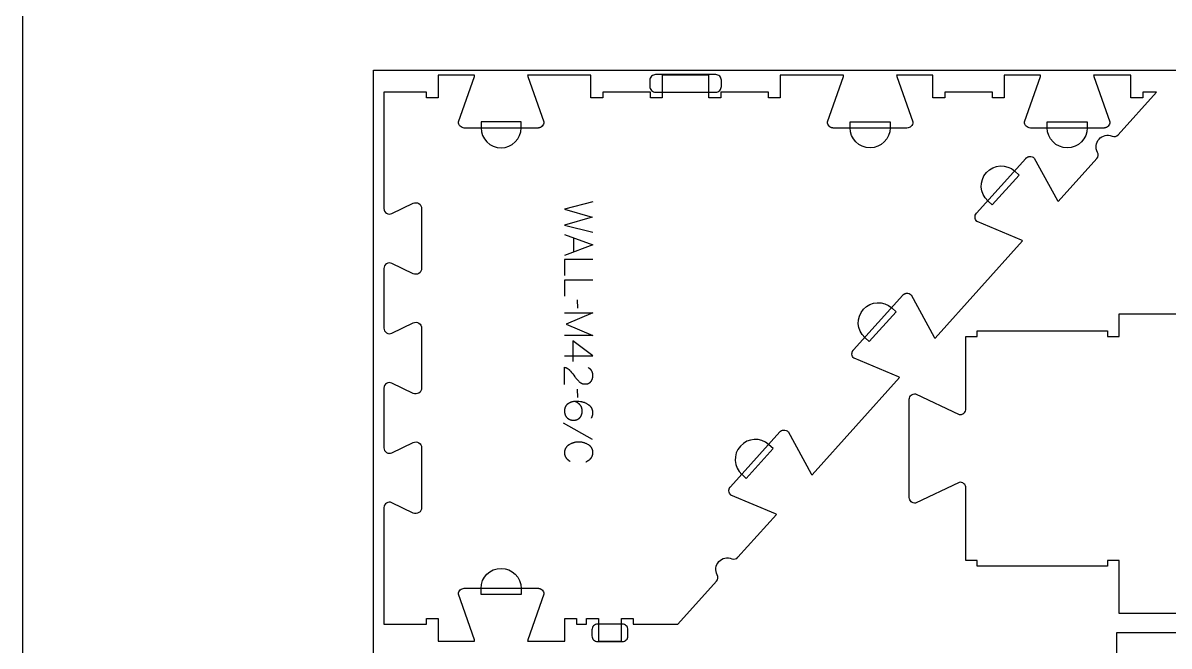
# Model space of a CAD drawing. Extents: x -4335 to -1151, y -27186 to -19593.
# Drawn here: x -4335 to -3120, y -23547 to -22887 of the extents above; entities that cross this region are included whole.
import ezdxf

# ---------------------------------------------------------------- set-up
doc = ezdxf.new("R2010")
doc.units = 0
for name, color, linetype in [('0_SHEET_SPRUCEPLY_2440X122', 1, 'CONTINUOUS'), ('1_ANYTOOL_1MMDEEP_LABELS_S', 2, 'CONTINUOUS'), ('4_ANYTOOL_CUTTHROUGH_OUTSI', 5, 'CONTINUOUS'), ('5_ANYTOOL_HALF_MILL_9MM_IN', 3, 'CONTINUOUS'), ('DONOTCUT', 18, 'CONTINUOUS')]:
    doc.layers.add(name, color=color, linetype=linetype)

msp = doc.modelspace()

# ---------------------------------------------------------------- linework, layer by layer
at = {"layer": '0_SHEET_SPRUCEPLY_2440X122'}
msp.add_lwpolyline([(-1522.9, -22936.7), (-1522.9, -24156.7), (-3962.9, -24156.7), (-3962.9, -22936.7)], close=True, dxfattribs=at)
at = {"layer": '1_ANYTOOL_1MMDEEP_LABELS_S'}
for points in [[(-3730.5, -23076.2), (-3760.5, -23083.9), (-3731.4, -23092.4), (-3760.5, -23100.8), (-3730.5, -23108.3)], [(-3760.5, -23110.9), (-3730.5, -23121.8), (-3760.5, -23132.9)], [(-3751, -23114.4), (-3751, -23129.3)], [(-3730.5, -23137.1), (-3760.5, -23137.1), (-3760.5, -23154.2)], [(-3730.5, -23159), (-3760.5, -23159), (-3760.5, -23176.1)], [(-3746.6, -23188.7), (-3746.7, -23179.9)], [(-3760.5, -23193.8), (-3730.5, -23193.8), (-3758.9, -23205.8), (-3730.6, -23217.8), (-3760.5, -23217.8)], [(-3760.5, -23239.4), (-3730.5, -23239.4), (-3751.9, -23223.4)], [(-3751.9, -23223.4), (-3751.9, -23245.2)], [(-3760.5, -23269.6), (-3760.4, -23251.3), (-3760, -23251.5), (-3759.8, -23251.5), (-3759.5, -23251.6), (-3759.3, -23251.7), (-3759.1, -23251.8), (-3758.9, -23251.9), (-3758.7, -23252), (-3758.5, -23252.1), (-3758.2, -23252.2), (-3758, -23252.3), (-3757.8, -23252.4), (-3757.6, -23252.5), (-3757.4, -23252.6), (-3757.2, -23252.8), (-3757.1, -23252.9), (-3756.9, -23253), (-3756.7, -23253.1), (-3756.5, -23253.3), (-3756.3, -23253.4), (-3756.1, -23253.6), (-3755.9, -23253.7), (-3755.8, -23253.9), (-3755.6, -23254), (-3755.4, -23254.2), (-3755.2, -23254.3), (-3755.1, -23254.5), (-3754.9, -23254.7), (-3754.8, -23254.8), (-3754.6, -23255), (-3754.3, -23255.4), (-3753.1, -23256.8), (-3751.9, -23258.3), (-3750.7, -23259.8), (-3749.6, -23261.4), (-3749, -23262.1), (-3748.5, -23262.9), (-3747.9, -23263.6), (-3747.3, -23264.3), (-3746.7, -23264.9), (-3746.1, -23265.6), (-3745.5, -23266.2), (-3744.9, -23266.8), (-3744.7, -23266.9), (-3744.6, -23267.1), (-3744.4, -23267.2), (-3744.2, -23267.3), (-3744.1, -23267.5), (-3743.9, -23267.6), (-3743.7, -23267.7), (-3743.6, -23267.8), (-3743.4, -23267.9), (-3743.2, -23268), (-3743, -23268.1), (-3742.8, -23268.2), (-3742.7, -23268.3), (-3742.5, -23268.4), (-3742.3, -23268.5), (-3742.1, -23268.6), (-3741.9, -23268.6), (-3741.7, -23268.7), (-3741.5, -23268.8), (-3741.3, -23268.8), (-3741.1, -23268.9), (-3740.9, -23268.9), (-3740.7, -23269), (-3740.5, -23269), (-3740.3, -23269), (-3740.1, -23269.1), (-3739.9, -23269.1), (-3739.6, -23269.1), (-3739.4, -23269.1), (-3739.2, -23269.1), (-3739, -23269.1), (-3738.7, -23269.1), (-3738.5, -23269.1), (-3738.3, -23269.1), (-3738, -23269.1), (-3737.8, -23269.1), (-3737.5, -23269.1), (-3737.3, -23269.1), (-3737.1, -23269), (-3736.9, -23269), (-3736.6, -23268.9), (-3736.4, -23268.9), (-3736.2, -23268.8), (-3736, -23268.8), (-3735.8, -23268.7), (-3735.6, -23268.7), (-3735.4, -23268.6), (-3735.2, -23268.5), (-3735, -23268.4), (-3734.8, -23268.3), (-3734.6, -23268.3), (-3734.5, -23268.2), (-3734.3, -23268.1), (-3734.1, -23268), (-3734, -23267.8), (-3733.8, -23267.7), (-3733.6, -23267.6), (-3733.5, -23267.5), (-3733.3, -23267.3), (-3733.2, -23267.2), (-3733, -23267.1), (-3732.9, -23266.9), (-3732.8, -23266.8), (-3732.6, -23266.6), (-3732.5, -23266.5), (-3732.4, -23266.3), (-3732.2, -23266.1), (-3732.1, -23266), (-3732, -23265.8), (-3731.9, -23265.6), (-3731.8, -23265.4), (-3731.7, -23265.3), (-3731.6, -23265.1), (-3731.5, -23264.9), (-3731.4, -23264.7), (-3731.3, -23264.5), (-3731.3, -23264.3), (-3731.2, -23264.2), (-3731.1, -23264), (-3731, -23263.8), (-3731, -23263.6), (-3730.9, -23263.4), (-3730.9, -23263.1), (-3730.8, -23262.9), (-3730.8, -23262.7), (-3730.7, -23262.5), (-3730.7, -23262.3), (-3730.6, -23262.1), (-3730.6, -23261.9), (-3730.6, -23261.6), (-3730.6, -23261.4), (-3730.6, -23261.2), (-3730.5, -23260.9), (-3730.5, -23260.7), (-3730.5, -23260.2), (-3730.5, -23259.9), (-3730.5, -23259.5), (-3730.6, -23259.2), (-3730.6, -23258.8), (-3730.6, -23258.5), (-3730.7, -23258.1), (-3730.8, -23257.8), (-3730.8, -23257.5), (-3730.9, -23257.2), (-3731, -23257), (-3731, -23256.9), (-3731.1, -23256.7), (-3731.1, -23256.6), (-3731.2, -23256.4), (-3731.2, -23256.3), (-3731.3, -23256.1), (-3731.4, -23256), (-3731.4, -23255.8), (-3731.5, -23255.7), (-3731.6, -23255.6), (-3731.6, -23255.4), (-3731.7, -23255.3), (-3731.8, -23255.2), (-3731.9, -23255), (-3732, -23254.9), (-3732, -23254.8), (-3732.1, -23254.6), (-3732.2, -23254.5), (-3732.3, -23254.4), (-3732.4, -23254.3), (-3732.5, -23254.1), (-3732.6, -23254), (-3732.7, -23253.9), (-3732.8, -23253.8), (-3732.9, -23253.7), (-3733, -23253.6), (-3733.2, -23253.5), (-3733.3, -23253.3), (-3733.4, -23253.2), (-3733.5, -23253.1), (-3733.6, -23253), (-3733.9, -23252.8), (-3734.1, -23252.6), (-3734.4, -23252.4), (-3734.7, -23252.3), (-3735, -23252.1), (-3735.3, -23251.9), (-3735.6, -23251.7)], [(-3746.6, -23283.3), (-3746.7, -23274.5)], [(-3732, -23305.2), (-3731.8, -23304.9), (-3731.6, -23304.5), (-3731.5, -23304.2), (-3731.3, -23303.8), (-3731.2, -23303.5), (-3731.1, -23303.1), (-3731, -23302.8), (-3730.9, -23302.4), (-3730.8, -23302.1), (-3730.7, -23301.7), (-3730.7, -23301.4), (-3730.6, -23301), (-3730.6, -23300.7), (-3730.5, -23300.3), (-3730.5, -23300), (-3730.5, -23299.6), (-3730.5, -23299.3), (-3730.5, -23299), (-3730.6, -23298.7), (-3730.6, -23298.4), (-3730.6, -23298.1), (-3730.7, -23297.8), (-3730.7, -23297.5), (-3730.8, -23297.2), (-3730.8, -23296.9), (-3730.9, -23296.6), (-3731, -23296.4), (-3731.1, -23296.1), (-3731.2, -23295.8), (-3731.3, -23295.6), (-3731.4, -23295.3), (-3731.6, -23295), (-3731.7, -23294.8), (-3731.8, -23294.5), (-3732, -23294.3), (-3732.1, -23294.1), (-3732.3, -23293.8), (-3732.5, -23293.6), (-3732.7, -23293.4), (-3732.8, -23293.1), (-3733, -23292.9), (-3733.2, -23292.7), (-3733.5, -23292.5), (-3733.7, -23292.3), (-3733.9, -23292.1), (-3734.2, -23291.9), (-3734.4, -23291.7), (-3734.7, -23291.5), (-3735.2, -23291.2), (-3735.7, -23290.8), (-3736.2, -23290.5), (-3736.8, -23290.2), (-3737.3, -23289.9), (-3737.8, -23289.6), (-3738.4, -23289.4), (-3738.9, -23289.1), (-3739.5, -23288.9), (-3740, -23288.7), (-3740.6, -23288.6), (-3741.2, -23288.4), (-3741.7, -23288.3), (-3742.3, -23288.2), (-3742.9, -23288.1), (-3743.5, -23288), (-3745.3, -23287.8), (-3745.5, -23287.7), (-3745.8, -23287.7), (-3746.2, -23287.7), (-3746.5, -23287.7), (-3747.3, -23287.6), (-3748.1, -23287.6), (-3748.7, -23287.6), (-3749.3, -23287.7), (-3749.9, -23287.7), (-3750.4, -23287.8), (-3751, -23287.8), (-3751.6, -23288), (-3751.9, -23288), (-3752.1, -23288.1), (-3752.4, -23288.1), (-3752.7, -23288.2), (-3752.9, -23288.3), (-3753.2, -23288.4), (-3753.5, -23288.5), (-3753.7, -23288.5), (-3754, -23288.6), (-3754.3, -23288.7), (-3754.5, -23288.8), (-3754.8, -23289), (-3755, -23289.1), (-3755.3, -23289.2), (-3755.5, -23289.3), (-3755.8, -23289.4), (-3756, -23289.6), (-3756.2, -23289.7), (-3756.5, -23289.8), (-3756.7, -23290), (-3757, -23290.1), (-3757.2, -23290.3), (-3757.4, -23290.5), (-3757.6, -23290.6), (-3757.7, -23290.7), (-3757.8, -23290.8), (-3757.9, -23290.9), (-3758, -23291), (-3758.1, -23291.1), (-3758.2, -23291.2), (-3758.3, -23291.3), (-3758.4, -23291.4), (-3758.5, -23291.5), (-3758.6, -23291.6), (-3758.6, -23291.7), (-3758.7, -23291.8), (-3758.8, -23291.9), (-3758.9, -23292), (-3759, -23292.1), (-3759, -23292.2), (-3759.1, -23292.3), (-3759.2, -23292.4), (-3759.3, -23292.6), (-3759.3, -23292.7), (-3759.4, -23292.9), (-3759.6, -23293.2), (-3759.7, -23293.4), (-3759.8, -23293.7), (-3759.9, -23293.9), (-3760, -23294.2), (-3760.1, -23294.5), (-3760.1, -23294.8), (-3760.2, -23295), (-3760.3, -23295.3), (-3760.3, -23295.6), (-3760.4, -23295.9), (-3760.4, -23296.3), (-3760.5, -23296.6), (-3760.5, -23296.9), (-3760.5, -23297.2), (-3760.5, -23297.6), (-3760.5, -23297.9), (-3760.5, -23298.2), (-3760.5, -23298.4), (-3760.5, -23298.7), (-3760.5, -23299), (-3760.5, -23299.2), (-3760.4, -23299.5), (-3760.4, -23299.7), (-3760.4, -23300), (-3760.3, -23300.2), (-3760.3, -23300.5), (-3760.2, -23300.7), (-3760.2, -23300.9), (-3760.1, -23301.2), (-3760, -23301.4), (-3759.9, -23301.6), (-3759.9, -23301.8), (-3759.8, -23302), (-3759.7, -23302.3), (-3759.6, -23302.5), (-3759.5, -23302.7), (-3759.4, -23302.9), (-3759.3, -23303.1), (-3759.2, -23303.3), (-3759, -23303.5), (-3758.9, -23303.6), (-3758.8, -23303.8), (-3758.7, -23304), (-3758.5, -23304.2), (-3758.4, -23304.4), (-3758.2, -23304.5), (-3758.1, -23304.7), (-3757.9, -23304.9), (-3757.7, -23305), (-3757.6, -23305.2), (-3757.4, -23305.3), (-3757.2, -23305.5), (-3757, -23305.6), (-3756.9, -23305.7), (-3756.7, -23305.9), (-3756.5, -23306), (-3756.3, -23306.1), (-3756.1, -23306.2), (-3755.9, -23306.3), (-3755.7, -23306.4), (-3755.5, -23306.5), (-3755.3, -23306.6), (-3755.1, -23306.7), (-3754.9, -23306.8), (-3754.7, -23306.9), (-3754.4, -23307), (-3754.2, -23307), (-3754, -23307.1), (-3753.8, -23307.2), (-3753.5, -23307.2), (-3753.3, -23307.3), (-3753, -23307.3), (-3752.8, -23307.3), (-3752.6, -23307.4), (-3752.3, -23307.4), (-3752, -23307.4), (-3751.8, -23307.4), (-3751.5, -23307.4), (-3751.3, -23307.5), (-3751, -23307.5), (-3750.7, -23307.5), (-3750.5, -23307.4), (-3750.2, -23307.4), (-3749.9, -23307.4), (-3749.7, -23307.4), (-3749.4, -23307.4), (-3749.2, -23307.3), (-3748.9, -23307.3), (-3748.7, -23307.2), (-3748.5, -23307.2), (-3748.2, -23307.1), (-3748, -23307.1), (-3747.8, -23307), (-3747.6, -23307), (-3747.3, -23306.9), (-3747.1, -23306.8), (-3746.9, -23306.7), (-3746.7, -23306.6), (-3746.5, -23306.5), (-3746.3, -23306.4), (-3746.1, -23306.3), (-3745.9, -23306.2), (-3745.7, -23306.1), (-3745.6, -23306), (-3745.4, -23305.8), (-3745.2, -23305.7), (-3745, -23305.6), (-3744.9, -23305.4), (-3744.7, -23305.3), (-3744.5, -23305.1), (-3744.4, -23305), (-3744.2, -23304.8), (-3744.1, -23304.6), (-3743.9, -23304.5), (-3743.8, -23304.3), (-3743.7, -23304.1), (-3743.5, -23303.9), (-3743.4, -23303.7), (-3743.3, -23303.6), (-3743.2, -23303.4), (-3743.1, -23303.2), (-3743, -23303), (-3742.9, -23302.8), (-3742.8, -23302.6), (-3742.7, -23302.4), (-3742.6, -23302.2), (-3742.5, -23302), (-3742.4, -23301.7), (-3742.4, -23301.5), (-3742.3, -23301.3), (-3742.2, -23301.1), (-3742.2, -23300.8), (-3742.1, -23300.6), (-3742.1, -23300.4), (-3742, -23300.1), (-3742, -23299.9), (-3741.9, -23299.7), (-3741.9, -23299.4), (-3741.9, -23299.2), (-3741.9, -23298.9), (-3741.9, -23298.6), (-3741.8, -23298.4), (-3741.8, -23298.1), (-3741.8, -23297.9), (-3741.8, -23297.4), (-3741.9, -23296.9), (-3741.9, -23296.7), (-3741.9, -23296.5), (-3741.9, -23296.3), (-3742, -23296), (-3742, -23295.8), (-3742, -23295.6), (-3742.1, -23295.4), (-3742.1, -23295.2), (-3742.2, -23295), (-3742.2, -23294.8), (-3742.3, -23294.6), (-3742.3, -23294.4), (-3742.4, -23294.2), (-3742.4, -23294), (-3742.5, -23293.8), (-3742.6, -23293.7), (-3742.7, -23293.5), (-3742.7, -23293.3), (-3742.8, -23293.1), (-3742.9, -23292.9), (-3743, -23292.8), (-3743.1, -23292.6), (-3743.2, -23292.4), (-3743.3, -23292.3), (-3743.4, -23292.1), (-3743.5, -23292), (-3743.6, -23291.8), (-3743.8, -23291.7), (-3743.9, -23291.5), (-3744, -23291.4), (-3744.1, -23291.2), (-3744.3, -23291.1), (-3744.5, -23290.8), (-3744.8, -23290.5), (-3745.1, -23290.3), (-3745.4, -23290), (-3745.8, -23289.7), (-3746.1, -23289.5), (-3746.5, -23289.2), (-3746.8, -23289), (-3747.2, -23288.8), (-3747.6, -23288.5), (-3748, -23288.3), (-3748.4, -23288.1), (-3748.9, -23287.9), (-3749.3, -23287.7)], [(-3731, -23328), (-3761.8, -23310.8)], [(-3738, -23351.6), (-3737.6, -23351.5), (-3737.2, -23351.3), (-3736.8, -23351.1), (-3736.5, -23350.9), (-3736.1, -23350.7), (-3735.7, -23350.5), (-3735.4, -23350.3), (-3735, -23350.1), (-3734.7, -23349.8), (-3734.4, -23349.6), (-3734.1, -23349.3), (-3733.8, -23349.1), (-3733.5, -23348.8), (-3733.2, -23348.5), (-3732.9, -23348.2), (-3732.6, -23347.9), (-3732.5, -23347.7), (-3732.4, -23347.6), (-3732.3, -23347.4), (-3732.1, -23347.3), (-3732, -23347.1), (-3731.9, -23346.9), (-3731.8, -23346.7), (-3731.7, -23346.6), (-3731.6, -23346.4), (-3731.5, -23346.2), (-3731.4, -23346), (-3731.3, -23345.9), (-3731.3, -23345.7), (-3731.2, -23345.5), (-3731.1, -23345.3), (-3731, -23345.1), (-3731, -23344.9), (-3730.9, -23344.7), (-3730.9, -23344.5), (-3730.8, -23344.3), (-3730.8, -23344.1), (-3730.7, -23343.9), (-3730.7, -23343.7), (-3730.7, -23343.5), (-3730.6, -23343.3), (-3730.6, -23343.1), (-3730.6, -23342.9), (-3730.6, -23342.7), (-3730.5, -23342.5), (-3730.5, -23342.2), (-3730.5, -23342), (-3730.5, -23341.8), (-3730.5, -23341.4), (-3730.5, -23341.1), (-3730.6, -23340.8), (-3730.6, -23340.4), (-3730.6, -23340.1), (-3730.7, -23339.8), (-3730.7, -23339.5), (-3730.8, -23339.2), (-3730.9, -23338.9), (-3731, -23338.6), (-3731.1, -23338.3), (-3731.2, -23338), (-3731.3, -23337.7), (-3731.4, -23337.6), (-3731.4, -23337.5), (-3731.5, -23337.3), (-3731.5, -23337.2), (-3731.6, -23337.1), (-3731.7, -23336.9), (-3731.8, -23336.8), (-3731.8, -23336.7), (-3731.9, -23336.6), (-3732, -23336.4), (-3732.1, -23336.3), (-3732.2, -23336.2), (-3732.3, -23336.1), (-3732.4, -23335.9), (-3732.5, -23335.7), (-3732.7, -23335.5), (-3732.9, -23335.2), (-3733.2, -23335), (-3733.4, -23334.8), (-3733.6, -23334.6), (-3733.9, -23334.4), (-3734.1, -23334.2), (-3734.4, -23334), (-3734.6, -23333.8), (-3734.9, -23333.6), (-3735.2, -23333.5), (-3735.8, -23333.1), (-3736.4, -23332.8), (-3737, -23332.5), (-3737.6, -23332.2), (-3738.2, -23332), (-3738.9, -23331.7), (-3739.5, -23331.5), (-3740.1, -23331.3), (-3740.8, -23331.2), (-3741.4, -23331), (-3742.1, -23330.9), (-3742.8, -23330.8), (-3743.4, -23330.7), (-3744.1, -23330.7), (-3744.8, -23330.7), (-3745.5, -23330.6), (-3746.2, -23330.7), (-3746.9, -23330.7), (-3747.6, -23330.7), (-3748.3, -23330.8), (-3748.9, -23330.9), (-3749.6, -23331), (-3750.3, -23331.2), (-3750.6, -23331.3), (-3750.9, -23331.4), (-3751.2, -23331.4), (-3751.5, -23331.5), (-3751.9, -23331.7), (-3752.2, -23331.8), (-3752.5, -23331.9), (-3752.8, -23332), (-3753.4, -23332.2), (-3754, -23332.5), (-3754.6, -23332.8), (-3755.2, -23333.2), (-3755.8, -23333.5), (-3756.1, -23333.7), (-3756.4, -23333.9), (-3756.7, -23334.1), (-3756.9, -23334.3), (-3757.2, -23334.5), (-3757.4, -23334.7), (-3757.7, -23334.9), (-3757.9, -23335.1), (-3758.1, -23335.3), (-3758.3, -23335.6), (-3758.5, -23335.8), (-3758.6, -23335.9), (-3758.7, -23336), (-3758.8, -23336.2), (-3758.9, -23336.3), (-3758.9, -23336.4), (-3759, -23336.6), (-3759.1, -23336.7), (-3759.2, -23336.8), (-3759.3, -23336.9), (-3759.3, -23337.1), (-3759.4, -23337.2), (-3759.5, -23337.4), (-3759.6, -23337.6), (-3759.7, -23337.9), (-3759.9, -23338.2), (-3760, -23338.5), (-3760.1, -23338.8), (-3760.1, -23339.1), (-3760.2, -23339.4), (-3760.3, -23339.7), (-3760.4, -23340.1), (-3760.4, -23340.4), (-3760.4, -23340.7), (-3760.5, -23341.1), (-3760.5, -23341.4), (-3760.5, -23341.8), (-3760.5, -23342.1), (-3760.5, -23342.5), (-3760.5, -23342.9), (-3760.5, -23343.1), (-3760.5, -23343.3), (-3760.4, -23343.4), (-3760.4, -23343.6), (-3760.4, -23343.8), (-3760.4, -23344), (-3760.3, -23344.1), (-3760.3, -23344.3), (-3760.2, -23344.5), (-3760.2, -23344.7), (-3760.2, -23344.8), (-3760.1, -23345), (-3760.1, -23345.1), (-3760, -23345.3), (-3759.9, -23345.5), (-3759.9, -23345.6), (-3759.8, -23345.8), (-3759.7, -23345.9), (-3759.7, -23346.1), (-3759.6, -23346.2), (-3759.5, -23346.4), (-3759.4, -23346.5), (-3759.4, -23346.7), (-3759.3, -23346.8), (-3759.2, -23346.9), (-3759.1, -23347.1), (-3759, -23347.2), (-3758.9, -23347.4), (-3758.7, -23347.6), (-3758.5, -23347.9), (-3758.2, -23348.1), (-3758, -23348.4), (-3757.8, -23348.6), (-3757.5, -23348.9), (-3757.3, -23349.1), (-3757, -23349.3), (-3756.8, -23349.6), (-3756.5, -23349.8), (-3756.2, -23350), (-3755.9, -23350.2), (-3755.6, -23350.4), (-3755.3, -23350.6), (-3755, -23350.8), (-3754.7, -23351)]]:
    msp.add_lwpolyline(points, dxfattribs=at)
at = {"layer": '4_ANYTOOL_CUTTHROUGH_OUTSI', "color": 5}
msp.add_lwpolyline([(-3943.7, -23394.9, 0.551268), (-3952, -23400.1), (-3952, -23523.5), (-3907, -23523.5), (-3907, -23517.5), (-3894.5, -23517.5), (-3894.5, -23541.5), (-3855.9, -23541.5), (-3855.9, -23541.5, 0.061485), (-3856.1, -23540.1), (-3873, -23491.8), (-3873, -23491.8), (-3873, -23491.7), (-3873, -23491.7, -0.414214), (-3866.8, -23485.5), (-3788.8, -23485.5), (-3788.6, -23485.5), (-3788.5, -23485.5), (-3788.3, -23485.5), (-3788.2, -23485.5), (-3788, -23485.5), (-3787.9, -23485.5), (-3787.7, -23485.6), (-3787.6, -23485.6), (-3787.4, -23485.6), (-3787.3, -23485.6), (-3787.1, -23485.7), (-3787, -23485.7), (-3786.8, -23485.8), (-3786.7, -23485.8), (-3786.5, -23485.9), (-3786.4, -23485.9), (-3786.2, -23486), (-3786.1, -23486.1), (-3786, -23486.1), (-3785.8, -23486.2), (-3785.7, -23486.3), (-3785.5, -23486.4), (-3785.4, -23486.4), (-3785.3, -23486.5), (-3785.2, -23486.6), (-3785, -23486.7), (-3784.9, -23486.8), (-3784.8, -23486.9), (-3784.7, -23487), (-3784.6, -23487.1), (-3784.5, -23487.2), (-3784.3, -23487.3, -0.198912), (-3782.5, -23491.7), (-3782.5, -23491.8), (-3782.5, -23491.8), (-3799.4, -23540.1), (-3799.4, -23540.1, 0.061485), (-3799.7, -23541.5), (-3782.2, -23541.5), (-3760.2, -23541.5), (-3760.2, -23517.5), (-3747.7, -23517.5), (-3747.7, -23523.5), (-3737.2, -23523.5), (-3737.2, -23517.5), (-3724.7, -23517.5), (-3724.7, -23541.5), (-3700.2, -23541.5), (-3700.2, -23517.5), (-3687.7, -23517.5), (-3687.7, -23523.5), (-3640.4, -23523.5), (-3599.4, -23477.9), (-3599.4, -23477.9, 0.317837), (-3598.6, -23471.3, -0.707107), (-3583.2, -23454.2, 0.317837), (-3576.7, -23452.7), (-3535.8, -23407.3, 0.061485), (-3537, -23406.5), (-3584.2, -23386.8), (-3584.2, -23386.8), (-3584.2, -23386.7), (-3584.2, -23386.7, -0.198912), (-3586.3, -23382.4), (-3586.3, -23382.3), (-3586.3, -23382.1), (-3586.3, -23382), (-3586.3, -23381.8), (-3586.3, -23381.7), (-3586.3, -23381.5), (-3586.3, -23381.3), (-3586.2, -23381.2), (-3586.2, -23381), (-3586.2, -23380.9), (-3586.2, -23380.7), (-3586.1, -23380.6), (-3586.1, -23380.4), (-3586, -23380.3), (-3586, -23380.1), (-3585.9, -23380), (-3585.9, -23379.8), (-3585.8, -23379.7), (-3585.8, -23379.6), (-3585.7, -23379.4), (-3585.6, -23379.3), (-3585.6, -23379.1), (-3585.5, -23379), (-3585.4, -23378.9), (-3585.3, -23378.7), (-3585.3, -23378.6), (-3585.2, -23378.5), (-3585.1, -23378.4), (-3585, -23378.2), (-3584.9, -23378.1), (-3584.8, -23378), (-3584.7, -23377.9), (-3532.5, -23319.9, -0.414214), (-3523.7, -23319.5), (-3523.6, -23319.5), (-3523.6, -23319.5), (-3499.1, -23364.4), (-3499.1, -23364.4, 0.061485), (-3498.2, -23365.5), (-3405.4, -23262.4, 0.061485), (-3406.6, -23261.7), (-3453.7, -23241.9), (-3453.8, -23241.9), (-3453.8, -23241.9), (-3453.8, -23241.9, -0.198912), (-3455.9, -23237.6), (-3455.9, -23237.4), (-3455.9, -23237.3), (-3455.9, -23237.1), (-3455.9, -23237), (-3455.9, -23236.8), (-3455.9, -23236.7), (-3455.8, -23236.5), (-3455.8, -23236.4), (-3455.8, -23236.2), (-3455.8, -23236.1), (-3455.7, -23235.9), (-3455.7, -23235.7), (-3455.7, -23235.6), (-3455.6, -23235.4), (-3455.6, -23235.3), (-3455.5, -23235.2), (-3455.5, -23235), (-3455.4, -23234.9), (-3455.4, -23234.7), (-3455.3, -23234.6), (-3455.2, -23234.4), (-3455.2, -23234.3), (-3455.1, -23234.2), (-3455, -23234), (-3454.9, -23233.9), (-3454.8, -23233.8), (-3454.8, -23233.6), (-3454.7, -23233.5), (-3454.6, -23233.4), (-3454.5, -23233.3), (-3454.4, -23233.2), (-3454.3, -23233.1), (-3402.1, -23175.1), (-3402, -23175), (-3401.9, -23174.9), (-3401.8, -23174.8), (-3401.7, -23174.7), (-3401.6, -23174.6), (-3401.4, -23174.5), (-3401.3, -23174.4), (-3401.2, -23174.3), (-3401.1, -23174.2), (-3400.9, -23174.1), (-3400.8, -23174), (-3400.7, -23173.9), (-3400.5, -23173.8), (-3400.4, -23173.8), (-3400.3, -23173.7), (-3400.1, -23173.6), (-3400, -23173.6), (-3399.9, -23173.5), (-3399.7, -23173.4), (-3399.6, -23173.4), (-3399.4, -23173.3), (-3399.3, -23173.3), (-3399.1, -23173.3), (-3399, -23173.2), (-3398.8, -23173.2), (-3398.7, -23173.1), (-3398.5, -23173.1), (-3398.4, -23173.1), (-3398.2, -23173.1), (-3398.1, -23173.1), (-3397.9, -23173), (-3397.8, -23173, -0.198912), (-3393.3, -23174.6), (-3393.2, -23174.7), (-3393.2, -23174.7), (-3368.6, -23219.6), (-3368.6, -23219.6, 0.061485), (-3367.8, -23220.7), (-3275, -23117.6, 0.061485), (-3276.2, -23116.8), (-3323.3, -23097.1), (-3323.4, -23097.1), (-3323.4, -23097), (-3323.4, -23097, -0.414214), (-3323.9, -23088.2), (-3271.7, -23030.3), (-3271.6, -23030.1), (-3271.5, -23030), (-3271.4, -23029.9), (-3271.3, -23029.8), (-3271.1, -23029.7), (-3271, -23029.6), (-3270.9, -23029.5), (-3270.8, -23029.4), (-3270.7, -23029.3), (-3270.5, -23029.3), (-3270.4, -23029.2), (-3270.3, -23029.1), (-3270.1, -23029), (-3270, -23028.9), (-3269.9, -23028.9), (-3269.7, -23028.8), (-3269.6, -23028.7), (-3269.4, -23028.7), (-3269.3, -23028.6), (-3269.1, -23028.6), (-3269, -23028.5), (-3268.9, -23028.5), (-3268.7, -23028.4), (-3268.6, -23028.4), (-3268.4, -23028.3), (-3268.3, -23028.3), (-3268.1, -23028.3), (-3268, -23028.3), (-3267.8, -23028.2), (-3267.7, -23028.2), (-3267.5, -23028.2), (-3267.4, -23028.2, -0.198912), (-3262.8, -23029.8), (-3262.8, -23029.8), (-3262.8, -23029.9), (-3238.2, -23074.7), (-3238.2, -23074.7, 0.061485), (-3237.3, -23075.8), (-3196.4, -23030.4, 0.317837), (-3195.7, -23023.8, -0.707107), (-3180.2, -23006.6, 0.317837), (-3173.7, -23005.2), (-3133, -22960), (-3147.7, -22960), (-3147.7, -22966), (-3160.2, -22966), (-3160.2, -22942), (-3199.7, -22942), (-3199.7, -22942, 0.061485), (-3199.4, -22943.4), (-3182.5, -22991.6), (-3182.5, -22991.7), (-3182.5, -22991.7), (-3182.5, -22991.7, -0.198912), (-3184.3, -22996.1), (-3184.5, -22996.2), (-3184.6, -22996.3), (-3184.7, -22996.4), (-3184.8, -22996.5), (-3184.9, -22996.6), (-3185, -22996.7), (-3185.2, -22996.8), (-3185.3, -22996.9), (-3185.4, -22997), (-3185.5, -22997.1), (-3185.7, -22997.1), (-3185.8, -22997.2), (-3186, -22997.3), (-3186.1, -22997.4), (-3186.2, -22997.4), (-3186.4, -22997.5), (-3186.5, -22997.5), (-3186.7, -22997.6), (-3186.8, -22997.7), (-3187, -22997.7), (-3187.1, -22997.7), (-3187.3, -22997.8), (-3187.4, -22997.8), (-3187.6, -22997.8), (-3187.7, -22997.9), (-3187.9, -22997.9), (-3188, -22997.9), (-3188.2, -22997.9), (-3188.3, -22997.9), (-3188.5, -22998), (-3188.6, -22998), (-3188.8, -22998), (-3266.8, -22998, -0.414214), (-3273, -22991.7), (-3273, -22991.7), (-3273, -22991.6), (-3256.1, -22943.4), (-3256.1, -22943.4, 0.061485), (-3255.9, -22942), (-3294.5, -22942), (-3294.5, -22966), (-3307, -22966), (-3307, -22960), (-3357.5, -22960), (-3357.5, -22966), (-3370, -22966), (-3370, -22965.7), (-3370, -22942), (-3408.6, -22942), (-3408.6, -22942, 0.061485), (-3408.3, -22943.4), (-3391.4, -22991.6), (-3391.4, -22991.7), (-3391.4, -22991.7), (-3391.4, -22991.7, -0.414214), (-3397.7, -22998), (-3475.7, -22998), (-3475.8, -22998), (-3476, -22998), (-3476.1, -22997.9), (-3476.3, -22997.9), (-3476.4, -22997.9), (-3476.6, -22997.9), (-3476.7, -22997.9), (-3476.9, -22997.8), (-3477, -22997.8), (-3477.2, -22997.8), (-3477.3, -22997.7), (-3477.5, -22997.7), (-3477.6, -22997.7), (-3477.8, -22997.6), (-3477.9, -22997.5), (-3478.1, -22997.5), (-3478.2, -22997.4), (-3478.3, -22997.4), (-3478.5, -22997.3), (-3478.6, -22997.2), (-3478.8, -22997.1), (-3478.9, -22997.1), (-3479, -22997), (-3479.2, -22996.9), (-3479.3, -22996.8), (-3479.4, -22996.7), (-3479.5, -22996.6), (-3479.6, -22996.5), (-3479.8, -22996.4), (-3479.9, -22996.3), (-3480, -22996.2), (-3480.1, -22996.1, -0.198912), (-3481.9, -22991.7), (-3481.9, -22991.7), (-3481.9, -22991.6), (-3465, -22943.4), (-3465, -22943.4, 0.061485), (-3464.8, -22942), (-3532, -22942), (-3532, -22966), (-3544.5, -22966), (-3544.5, -22960), (-3595, -22960), (-3595, -22966), (-3607.5, -22966), (-3607.5, -22965.7), (-3607.5, -22942), (-3657, -22942), (-3657, -22965.7), (-3657, -22966), (-3669.5, -22966), (-3669.5, -22960), (-3720, -22960), (-3720, -22966), (-3732.5, -22966), (-3732.5, -22965.7), (-3732.5, -22942), (-3782.2, -22942), (-3799.7, -22942), (-3799.7, -22942, 0.061486), (-3799.4, -22943.4), (-3782.5, -22991.6), (-3782.5, -22991.7), (-3782.5, -22991.7), (-3782.5, -22991.7, -0.198912), (-3784.3, -22996.1), (-3784.5, -22996.2), (-3784.6, -22996.3), (-3784.7, -22996.4), (-3784.8, -22996.5), (-3784.9, -22996.6), (-3785, -22996.7), (-3785.2, -22996.8), (-3785.3, -22996.9), (-3785.4, -22997), (-3785.5, -22997.1), (-3785.7, -22997.1), (-3785.8, -22997.2), (-3786, -22997.3), (-3786.1, -22997.4), (-3786.2, -22997.4), (-3786.4, -22997.5), (-3786.5, -22997.5), (-3786.7, -22997.6), (-3786.8, -22997.7), (-3787, -22997.7), (-3787.1, -22997.7), (-3787.3, -22997.8), (-3787.4, -22997.8), (-3787.6, -22997.8), (-3787.7, -22997.9), (-3787.9, -22997.9), (-3788, -22997.9), (-3788.2, -22997.9), (-3788.3, -22997.9), (-3788.5, -22998), (-3788.6, -22998), (-3788.8, -22998), (-3866.8, -22998, -0.414214), (-3873, -22991.7), (-3873, -22991.7), (-3873, -22991.6), (-3856.1, -22943.4), (-3856.1, -22943.4, 0.061485), (-3855.9, -22942), (-3894.5, -22942), (-3894.5, -22966), (-3907, -22966), (-3907, -22960), (-3952, -22960), (-3952, -23083.4), (-3952, -23083.4, 0.551268), (-3943.7, -23088.6), (-3920.9, -23077.7, -0.551268), (-3912, -23083.3), (-3912, -23146.7, -0.257375), (-3914.9, -23152, -0.257375), (-3920.9, -23152.4), (-3943.7, -23141.5, 0.551268), (-3952, -23146.7), (-3952, -23210.1, 0.551268), (-3943.7, -23215.3), (-3920.9, -23204.4, -0.551268), (-3912, -23210), (-3912, -23273.4, -0.551268), (-3920.9, -23279.1), (-3943.7, -23268.2, 0.551268), (-3952, -23273.4), (-3952, -23336.8, 0.551268), (-3943.7, -23342), (-3920.9, -23331.1, -0.551268), (-3912, -23336.7), (-3912, -23400.1, -0.551268), (-3920.9, -23405.8)], format="xyb", close=True, dxfattribs=at)
msp.add_lwpolyline([(-2973.1, -23512.2), (-3172.6, -23512.2), (-3172.6, -23456.4), (-3172.6, -23456.2), (-3185.1, -23456.2), (-3185.1, -23462.2), (-3323.1, -23462.2), (-3323.1, -23456.2), (-3335.1, -23456.2), (-3335.1, -23379.5), (-3335.1, -23379.5, 0.463455), (-3342.3, -23373.3), (-3342.4, -23373.3), (-3342.4, -23373.3), (-3388.4, -23395.2), (-3388.4, -23395.2, -0.461625), (-3395.1, -23389.5), (-3395.1, -23285.3, -0.461625), (-3388.4, -23279.6), (-3342.4, -23301.5), (-3342.3, -23301.5), (-3342.3, -23301.5, 0.463455), (-3335.1, -23295.3), (-3335.1, -23218.7), (-3323.1, -23218.7), (-3323.1, -23212.7), (-3185.1, -23212.7), (-3185.1, -23218.7), (-3172.6, -23218.7), (-3172.6, -23218.4), (-3172.6, -23194.7), (-2973.1, -23194.7)], format="xyb", dxfattribs=at)
msp.add_lwpolyline([(-3175, -23556.2), (-3175, -23532.2), (-2975.5, -23532.2)], dxfattribs=at)
at = {"layer": '5_ANYTOOL_HALF_MILL_9MM_IN', "color": 3}
for points in [[(-3664.1, -22941.5, 0.414214), (-3670.1, -22947.5), (-3670.1, -22954, 0.414214), (-3664.1, -22960), (-3600.3, -22960, 0.414214), (-3594.3, -22954), (-3594.3, -22947.5, 0.414214), (-3600.3, -22941.5)], [(-3849, -22997.7, 1), (-3806.5, -22997.7), (-3806.5, -22997.5), (-3806.5, -22991.5), (-3849, -22991.5), (-3849, -22997.5), (-3849, -22997.7)], [(-3415.4, -22997.7, -1), (-3457.9, -22997.7), (-3457.9, -22997.5), (-3457.9, -22991.5), (-3415.4, -22991.5), (-3415.4, -22997.5), (-3415.4, -22997.7)], [(-3206.5, -22997.7, -1), (-3249, -22997.7), (-3249, -22997.5), (-3249, -22991.5), (-3206.5, -22991.5), (-3206.5, -22997.5), (-3206.5, -22997.7)], [(-3311.8, -23075.2, -1), (-3283.4, -23043.6), (-3283.2, -23043.8), (-3278.7, -23047.8), (-3307.2, -23079.4), (-3311.6, -23075.4), (-3311.8, -23075.2)], [(-3442.2, -23220, -1), (-3413.8, -23188.5), (-3413.6, -23188.6), (-3409.1, -23192.6), (-3437.6, -23224.2), (-3442, -23220.2), (-3442.2, -23220)], [(-3544.2, -23333.3, 1), (-3572.6, -23364.9), (-3572.4, -23365), (-3568, -23369.1), (-3539.5, -23337.5), (-3544, -23333.5), (-3544.2, -23333.3)], [(-3849, -23485.7, -1), (-3806.5, -23485.7), (-3806.5, -23486), (-3806.5, -23492), (-3849, -23492), (-3849, -23486), (-3849, -23485.7)], [(-3725.5, -23523.5, 0.414214), (-3731.5, -23529.5), (-3731.5, -23536, 0.414214), (-3725.5, -23542), (-3699.3, -23542, 0.414214), (-3693.3, -23536), (-3693.3, -23529.5, 0.414214), (-3699.3, -23523.5)]]:
    msp.add_lwpolyline(points, format="xyb", close=True, dxfattribs=at)
at = {"layer": 'DONOTCUT'}
msp.add_lwpolyline([(-1151.2, -27186.1), (-4334.6, -27186.1), (-4334.6, -19592.7), (-1151.2, -19592.7)], close=True, dxfattribs=at)

doc.saveas('drawing.dxf')
